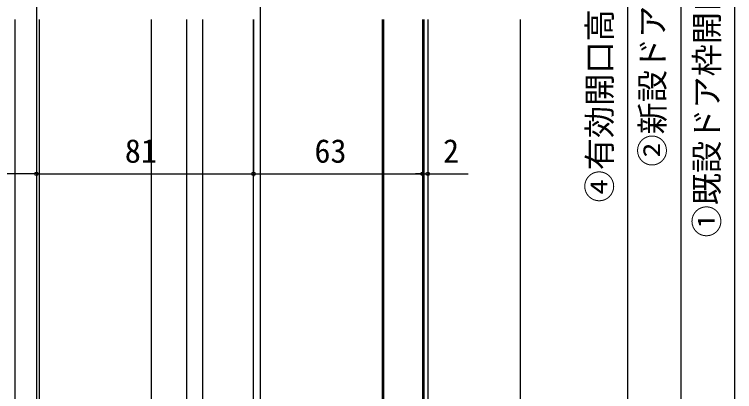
# Model space of a CAD drawing. Units: millimetres, scale not verified. Extents: x -525 to 525, y -783 to 779.
# Drawn here: x -324.6 to -55.9, y -107 to 33.6 of the extents above; entities that cross this region are included whole.
import ezdxf
from ezdxf.enums import TextEntityAlignment as Align

# ---------------------------------------------------------------- set-up
doc = ezdxf.new("R2010")
doc.units = ezdxf.units.MM
doc.header["$LTSCALE"] = 4
for name, color, linetype in [('0-5_YKK_12', 2, 'Continuous'), ('0-6_YKK_13', 4, 'Continuous'), ('0-7_YKK_D', 6, 'Continuous'), ('0-9_YSS_K', 3, 'Continuous')]:
    doc.layers.add(name, color=color, linetype=linetype)
doc.styles.add('ＭＳ ゴシック', font='')
doc.styles.get('ＭＳ ゴシック').set_extended_font_data('MS Gothic')

msp = doc.modelspace()

# ---------------------------------------------------------------- linework, layer by layer
at = {"layer": '0-5_YKK_12'}
for p, q in [((-232.856, 425.296), (-232.856, -310.842)), ((-316.322, 56.423), (-316.268, -210.525)), ((-187.356, 31.689), (-187.356, -177.937)), ((-186.856, 31.689), (-186.856, -177.937)), ((-172.356, 31.689), (-172.356, -177.937)), ((-171.856, 31.689), (-171.856, -177.937)), ((-170.356, 31.689), (-170.356, -177.937))]:
    msp.add_line(p, q, dxfattribs=at)
for points in [[(-324.456, 31.703), (-324.456, -119.241), (-324.456, -182.525)], [(-260.356, 31.703), (-260.356, -119.241), (-260.356, -174.268)], [(-254.356, 31.703), (-254.356, -119.241), (-254.356, -173.425)], [(-235.356, -193.525), (-235.356, -119.241), (-235.356, 31.703)], [(-324.456, -13.033), (-324.456, -119.241), (-324.456, -183.025)]]:
    msp.add_lwpolyline(points, dxfattribs=at)
at = {"layer": '0-6_YKK_13'}
msp.add_lwpolyline([(-315.356, 31.703), (-315.356, -119.241), (-315.356, -183.025), (-273.356, -183.025), (-273.356, -119.241), (-273.356, 31.703)], dxfattribs=at)
at = {"layer": '0-7_YKK_D'}
for p, q in [((-55.856, 254.975), (-55.856, -183.025)), ((-75.856, 244.975), (-75.856, -183.025)), ((-95.856, 204.475), (-95.856, -173.525)), ((-316.356, 31.703), (-316.356, -26.828)), ((-316.356, 30.703), (-316.356, -26.828)), ((-235.356, 31.703), (-235.356, -26.828)), ((-235.356, 31.703), (-235.356, -26.828)), ((-172.356, 30.233), (-172.356, -26.828)), ((-172.356, -19.606), (-172.356, -26.828)), ((-170.356, -19.606), (-170.356, -26.828)), ((-316.356, -25.828), (-235.356, -25.828)), ((-235.356, -25.828), (-172.356, -25.828)), ((-172.356, -25.828), (-174.906, -25.828)), ((-172.356, -25.828), (-170.356, -25.828)), ((-170.356, -25.828), (-155.301, -25.828))]:
    msp.add_line(p, q, dxfattribs=at)
msp.add_lwpolyline([(-316.356, -25.828), (-328.656, -25.828), (-361.206, -25.828)], dxfattribs=at)
for centre in [(-316.356, -25.828), (-316.356, -25.828), (-235.356, -25.828), (-235.356, -25.828), (-172.356, -25.828), (-172.356, -25.828), (-170.356, -25.828)]:
    msp.add_circle(centre, 0.637, dxfattribs=at)
at = {"layer": '0-9_YSS_K'}
msp.add_line((-135.856, 31.703), (-135.856, -173.437), dxfattribs=at)

# ---------------------------------------------------------------- texts
at = {"layer": '0-7_YKK_D', "style": 'ＭＳ ゴシック'}
for s, p in [('①既設ドア枠開口高KH', (-59.169, -49.525)), ('②新設ドア枠H', (-79.469, -23.127)), ('④有効開口高', (-99.169, -36.48))]:
    msp.add_text(s, height=8.798, rotation=90, dxfattribs=at).set_placement(p, align=Align.BOTTOM_LEFT)
for s, p in [('81', (-283.356, -24.328)), ('63', (-212.617, -24.328)), ('2', (-164.642, -24.328))]:
    msp.add_text(s, height=8.798, dxfattribs=at).set_placement(p, align=Align.BOTTOM_LEFT)

doc.saveas('drawing.dxf')
